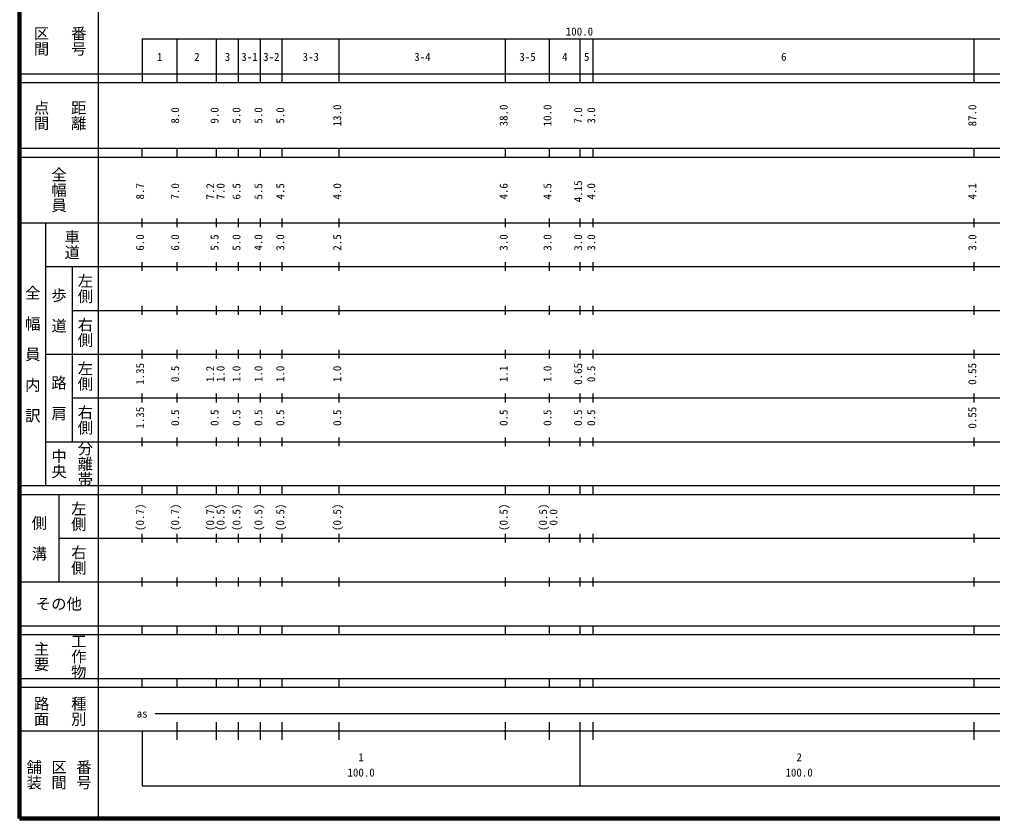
# Model space of a CAD drawing. Units: millimetres on the paper, enlarged 1000 times. Extents: x 40000 to 680000, y 20000 to 380000.
# Drawn here: x 40000 to 262159, y 20000 to 202409 of the extents above; entities that cross this region are included whole.
import ezdxf
from ezdxf.enums import TextEntityAlignment as Align

# ---------------------------------------------------------------- set-up
doc = ezdxf.new("R2010")
doc.units = ezdxf.units.MM
doc.header["$LTSCALE"] = 1000
doc.layers.add('M-TTL', color=2, linetype='Continuous', lineweight=140)
doc.layers.add('M-TTL-BAND', color=7, linetype='Continuous', lineweight=25)
doc.styles.add('@ＭＳ ゴシック', font='')
doc.styles.add('ＭＳ ゴシック', font='')
doc.styles.get('@ＭＳ ゴシック').set_extended_font_data('@MS Gothic')
doc.styles.get('ＭＳ ゴシック').set_extended_font_data('MS Gothic')

msp = doc.modelspace()

# ---------------------------------------------------------------- linework, layer by layer
at = {"layer": 'M-TTL'}
for p, q in [((40000, 380000), (40000, 20000)), ((40000, 20000), (680000, 20000))]:
    msp.add_line(p, q, dxfattribs=at)
at = {"layer": 'M-TTL-BAND'}
for p, q in [((58000, 370000), (58000, 20000)), ((68000, 198000), (579000, 198000)), ((68000, 198000), (68000, 188000)), ((76000, 188000), (76000, 198000)), ((85000, 188000), (85000, 198000)), ((90000, 188000), (90000, 198000)), ((95000, 188000), (95000, 198000)), ((100000, 188000), (100000, 198000)), ((113000, 188000), (113000, 198000)), ((151000, 188000), (151000, 198000)), ((161000, 188000), (161000, 198000)), ((168000, 188000), (168000, 198000)), ((171000, 188000), (171000, 198000)), ((258000, 188000), (258000, 198000)), ((40000, 190000), (579000, 190000)), ((40000, 188000), (579000, 188000)), ((40000, 173000), (579000, 173000)), ((68000, 171000), (68000, 173000)), ((76000, 171000), (76000, 173000)), ((85000, 171000), (85000, 173000)), ((90000, 171000), (90000, 173000)), ((95000, 171000), (95000, 173000)), ((100000, 171000), (100000, 173000)), ((113000, 171000), (113000, 173000)), ((151000, 171000), (151000, 173000)), ((161000, 171000), (161000, 173000)), ((168000, 171000), (168000, 173000)), ((171000, 171000), (171000, 173000)), ((258000, 171000), (258000, 173000)), ((40000, 171000), (579000, 171000)), ((40000, 156000), (579000, 156000)), ((46000, 96000), (46000, 156000)), ((68000, 155000), (68000, 157000)), ((76000, 155000), (76000, 157000)), ((85000, 155000), (85000, 157000)), ((90000, 155000), (90000, 157000)), ((95000, 155000), (95000, 157000)), ((100000, 155000), (100000, 157000)), ((113000, 155000), (113000, 157000)), ((151000, 155000), (151000, 157000)), ((161000, 155000), (161000, 157000)), ((168000, 155000), (168000, 157000)), ((171000, 155000), (171000, 157000)), ((258000, 155000), (258000, 157000)), ((68000, 145000), (68000, 147000)), ((76000, 145000), (76000, 147000)), ((85000, 145000), (85000, 147000)), ((90000, 145000), (90000, 147000)), ((95000, 145000), (95000, 147000)), ((100000, 145000), (100000, 147000)), ((113000, 145000), (113000, 147000)), ((151000, 145000), (151000, 147000)), ((161000, 145000), (161000, 147000)), ((168000, 145000), (168000, 147000)), ((171000, 145000), (171000, 147000)), ((258000, 145000), (258000, 147000)), ((46000, 146000), (579000, 146000)), ((52000, 146000), (52000, 106000)), ((52000, 136000), (579000, 136000)), ((68000, 135000), (68000, 137000)), ((76000, 135000), (76000, 137000)), ((85000, 135000), (85000, 137000)), ((90000, 135000), (90000, 137000)), ((95000, 135000), (95000, 137000)), ((100000, 135000), (100000, 137000)), ((113000, 135000), (113000, 137000)), ((151000, 135000), (151000, 137000)), ((161000, 135000), (161000, 137000)), ((168000, 135000), (168000, 137000)), ((171000, 135000), (171000, 137000)), ((258000, 135000), (258000, 137000)), ((68000, 125000), (68000, 127000)), ((76000, 125000), (76000, 127000)), ((85000, 125000), (85000, 127000)), ((90000, 125000), (90000, 127000)), ((95000, 125000), (95000, 127000)), ((100000, 125000), (100000, 127000)), ((113000, 125000), (113000, 127000)), ((151000, 125000), (151000, 127000)), ((161000, 125000), (161000, 127000)), ((168000, 125000), (168000, 127000)), ((171000, 125000), (171000, 127000)), ((258000, 125000), (258000, 127000)), ((46000, 126000), (579000, 126000)), ((52000, 116000), (579000, 116000)), ((68000, 115000), (68000, 117000)), ((76000, 115000), (76000, 117000)), ((85000, 115000), (85000, 117000)), ((90000, 115000), (90000, 117000)), ((95000, 115000), (95000, 117000)), ((100000, 115000), (100000, 117000)), ((113000, 115000), (113000, 117000)), ((151000, 115000), (151000, 117000)), ((161000, 115000), (161000, 117000)), ((168000, 115000), (168000, 117000)), ((171000, 115000), (171000, 117000)), ((258000, 115000), (258000, 117000)), ((68000, 105000), (68000, 107000)), ((76000, 105000), (76000, 107000)), ((85000, 105000), (85000, 107000)), ((90000, 105000), (90000, 107000)), ((95000, 105000), (95000, 107000)), ((100000, 105000), (100000, 107000)), ((113000, 105000), (113000, 107000)), ((151000, 105000), (151000, 107000)), ((161000, 105000), (161000, 107000)), ((168000, 105000), (168000, 107000)), ((171000, 105000), (171000, 107000)), ((258000, 105000), (258000, 107000)), ((46000, 106000), (579000, 106000)), ((40000, 96000), (579000, 96000)), ((68000, 94000), (68000, 96000)), ((76000, 94000), (76000, 96000)), ((85000, 94000), (85000, 96000)), ((90000, 94000), (90000, 96000)), ((95000, 94000), (95000, 96000)), ((100000, 94000), (100000, 96000)), ((113000, 94000), (113000, 96000)), ((151000, 94000), (151000, 96000)), ((161000, 94000), (161000, 96000)), ((168000, 94000), (168000, 96000)), ((171000, 94000), (171000, 96000)), ((258000, 94000), (258000, 96000)), ((40000, 94000), (579000, 94000)), ((49000, 94000), (49000, 74000)), ((68000, 83000), (68000, 85000)), ((76000, 83000), (76000, 85000)), ((85000, 83000), (85000, 85000)), ((90000, 83000), (90000, 85000)), ((95000, 83000), (95000, 85000)), ((100000, 83000), (100000, 85000)), ((113000, 83000), (113000, 85000)), ((151000, 83000), (151000, 85000)), ((161000, 83000), (161000, 85000)), ((168000, 83000), (168000, 85000)), ((171000, 83000), (171000, 85000)), ((258000, 83000), (258000, 85000)), ((49000, 84000), (579000, 84000)), ((40000, 74000), (579000, 74000)), ((68000, 73000), (68000, 75000)), ((76000, 73000), (76000, 75000)), ((85000, 73000), (85000, 75000)), ((90000, 73000), (90000, 75000)), ((95000, 73000), (95000, 75000)), ((100000, 73000), (100000, 75000)), ((113000, 73000), (113000, 75000)), ((151000, 73000), (151000, 75000)), ((161000, 73000), (161000, 75000)), ((168000, 73000), (168000, 75000)), ((171000, 73000), (171000, 75000)), ((258000, 73000), (258000, 75000)), ((40000, 64000), (579000, 64000)), ((68000, 62000), (68000, 64000)), ((76000, 62000), (76000, 64000)), ((85000, 62000), (85000, 64000)), ((90000, 62000), (90000, 64000)), ((95000, 62000), (95000, 64000)), ((100000, 62000), (100000, 64000)), ((113000, 62000), (113000, 64000)), ((151000, 62000), (151000, 64000)), ((161000, 62000), (161000, 64000)), ((168000, 62000), (168000, 64000)), ((171000, 62000), (171000, 64000)), ((258000, 62000), (258000, 64000)), ((40000, 62000), (579000, 62000)), ((40000, 52000), (579000, 52000)), ((68000, 50000), (68000, 52000)), ((76000, 50000), (76000, 52000)), ((85000, 50000), (85000, 52000)), ((90000, 50000), (90000, 52000)), ((95000, 50000), (95000, 52000)), ((100000, 50000), (100000, 52000)), ((113000, 50000), (113000, 52000)), ((151000, 50000), (151000, 52000)), ((161000, 50000), (161000, 52000)), ((168000, 50000), (168000, 52000)), ((171000, 50000), (171000, 52000)), ((258000, 50000), (258000, 52000)), ((40000, 50000), (579000, 50000)), ((71000, 44000), (565000, 44000)), ((40000, 40000), (579000, 40000)), ((68000, 40000), (68000, 27500)), ((76000, 38000), (76000, 42000)), ((85000, 38000), (85000, 42000)), ((90000, 38000), (90000, 42000)), ((95000, 38000), (95000, 42000)), ((100000, 38000), (100000, 42000)), ((113000, 38000), (113000, 42000)), ((151000, 38000), (151000, 42000)), ((161000, 38000), (161000, 42000)), ((168000, 27500), (168000, 42000)), ((171000, 38000), (171000, 42000)), ((258000, 38000), (258000, 42000)), ((68000, 27500), (579000, 27500))]:
    msp.add_line(p, q, dxfattribs=at)

# ---------------------------------------------------------------- texts
at = {"layer": 'M-TTL-BAND', "style": '@ＭＳ ゴシック'}
for s, p in [('区間', (45000, 197500)), ('番号', (53500, 197500)), ('点間', (45000, 180500)), ('距離', (53500, 180500)), ('全幅員', (49000, 163500)), ('車道', (52000, 151000)), ('左側', (55000, 141000)), ('全\u3000幅\u3000員\u3000内\u3000訳', (43000, 126000)), ('歩\u3000道', (49000, 136000)), ('右側', (55000, 131000)), ('左側', (55000, 121000)), ('路\u3000肩', (49000, 116000)), ('右側', (55000, 111000)), ('分離帯', (55000, 101000)), ('中央', (49000, 101000)), ('左側', (53500, 89000)), ('側\u3000溝', (44500, 84000)), ('右側', (53500, 79000)), ('主要', (45000, 57000)), ('工作物', (53500, 57000)), ('路面', (45000, 44500)), ('種別', (53500, 44500)), ('舗装', (43333, 30000)), ('区間', (49000, 30000)), ('番号', (54667, 30000))]:
    msp.add_text(s, height=2566, rotation=270, dxfattribs=at).set_placement(p, align=Align.MIDDLE_CENTER)
at = {"layer": 'M-TTL-BAND', "style": 'ＭＳ ゴシック'}
for s, p in [('100.0', (167844, 198195)), ('1', (72000, 192405)), ('2', (80500, 192405)), ('3', (87500, 192405)), ('3-1', (92500, 192405)), ('3-2', (97500, 192405)), ('3-3', (106500, 192405)), ('3-4', (132000, 192405)), ('3-5', (156000, 192405)), ('4', (164500, 192405)), ('5', (169500, 192405)), ('6', (214500, 192405)), ('as', (68000, 42500)), ('1', (118000, 32523)), ('2', (218000, 32523)), ('100.0', (118000, 29033)), ('100.0', (218000, 29033))]:
    msp.add_text(s, height=1833, dxfattribs=at).set_placement(p, align=Align.BOTTOM_CENTER)
for s, p in [('8.0', (77000, 180500)), ('9.0', (86000, 180500)), ('5.0', (91000, 180500)), ('5.0', (96000, 180500)), ('5.0', (101000, 180500)), ('13.0', (114000, 180500)), ('38.0', (152000, 180500)), ('10.0', (162000, 180500)), ('7.0', (169000, 180500)), ('3.0', (172000, 180500)), ('87.0', (259000, 180500)), ('8.7', (69000, 163174)), ('7.0', (77000, 163174)), ('7.2', (85000, 163174)), ('7.0', (87370, 163174)), ('6.5', (91000, 163174)), ('5.5', (96000, 163174)), ('4.5', (101000, 163174)), ('4.0', (114000, 163174)), ('4.6', (152000, 163174)), ('4.5', (162000, 163174)), ('4.15', (169000, 163174)), ('4.0', (172000, 163174)), ('4.1', (259000, 163174)), ('6.0', (69000, 151500)), ('6.0', (77000, 151500)), ('5.5', (86000, 151500)), ('5.0', (91000, 151500)), ('4.0', (96000, 151500)), ('3.0', (101000, 151500)), ('2.5', (114000, 151500)), ('3.0', (152000, 151500)), ('3.0', (162000, 151500)), ('3.0', (169000, 151500)), ('3.0', (172000, 151500)), ('3.0', (259000, 151500)), ('1.35', (69000, 121500)), ('0.5', (77000, 121500)), ('1.2', (85000, 121500)), ('1.0', (87370, 121500)), ('1.0', (91000, 121500)), ('1.0', (96000, 121500)), ('1.0', (101000, 121500)), ('1.0', (114000, 121500)), ('1.1', (152000, 121500)), ('1.0', (162000, 121500)), ('0.65', (169000, 121500)), ('0.5', (172000, 121500)), ('0.55', (259000, 121500)), ('1.35', (69000, 111500)), ('0.55', (259000, 111500)), ('0.5', (77000, 111500)), ('0.5', (86000, 111500)), ('0.5', (91000, 111500)), ('0.5', (96000, 111500)), ('0.5', (101000, 111500)), ('0.5', (114000, 111500)), ('0.5', (152000, 111500)), ('0.5', (162000, 111500)), ('0.5', (169000, 111500)), ('0.5', (172000, 111500)), ('(0.7)', (69000, 88764)), ('(0.7)', (77000, 88764)), ('(0.7)', (85000, 88764)), ('(0.5)', (87370, 88764)), ('(0.5)', (91000, 88764)), ('(0.5)', (96000, 88764)), ('(0.5)', (101000, 88764)), ('(0.5)', (114000, 88764)), ('(0.5)', (152000, 88764)), ('(0.5)', (161000, 88764)), ('0.0', (163370, 88764))]:
    msp.add_text(s, height=1833, rotation=90, dxfattribs=at).set_placement(p, align=Align.BOTTOM_CENTER)
msp.add_text('その他', height=2566, dxfattribs=at).set_placement((49000, 69000), align=Align.MIDDLE_CENTER)

doc.saveas('drawing.dxf')
